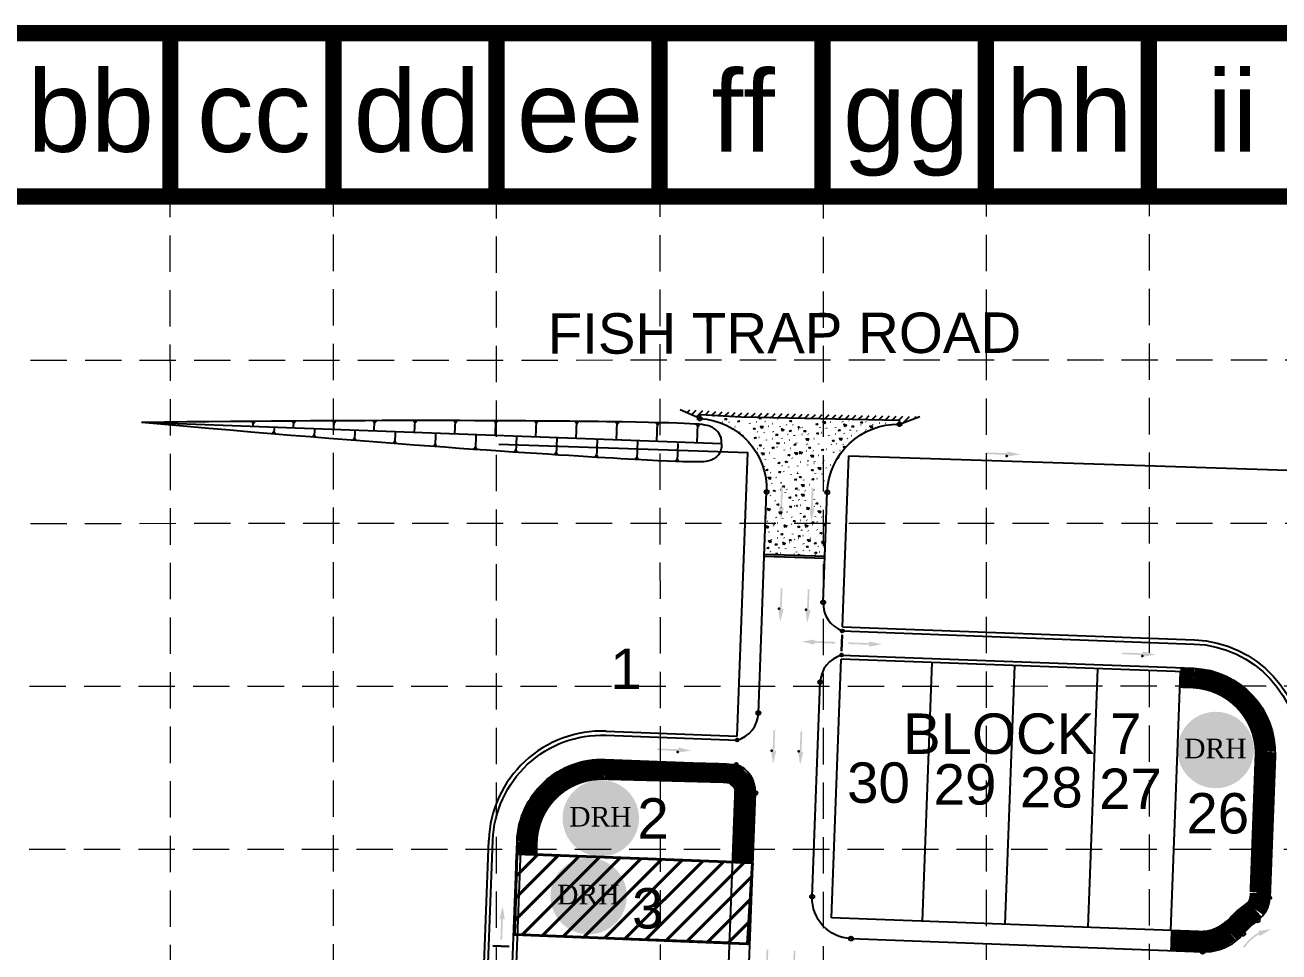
# Model space of a CAD drawing. Header units: feet. Extents: x 10084 to 13321, y 3329 to 8503.
# Drawn here: x 12357 to 12978, y 8044 to 8503 of the extents above; entities that cross this region are included whole.
import ezdxf
from ezdxf.enums import TextEntityAlignment as Align

# ---------------------------------------------------------------- set-up
doc = ezdxf.new("R2010")
doc.units = ezdxf.units.FT
doc.header["$LTSCALE"] = 40
doc.header["$MEASUREMENT"] = 0
for name, pattern in [('( Dashdot )', [1.001, 0.5, -0.25, 0.001, -0.25]), ('DASHED', [0.75, 0.5, -0.25]), ('HIDDEN', [0.375, 0.25, -0.125])]:
    doc.linetypes.add(name, pattern=pattern)
for name, color, linetype in [('BASE', 7, 'Continuous'), ('CURB', 4, 'Continuous'), ('EROSION BLANKETS', 84, 'Continuous'), ('flow arrow', 4, 'Continuous'), ('GRID', 254, 'DASHED'), ('LEGEND', 7, 'Continuous'), ('LOT', 7, 'Continuous'), ('NAME', 6, 'Continuous'), ('ROW', 3, '( Dashdot )'), ('SODDED LOT', 2, 'Continuous'), ('STORM', 2, 'Continuous')]:
    doc.layers.add(name, color=color, linetype=linetype)
doc.styles.add('DRHorton', font='dutcheb.ttf')
doc.styles.get("Standard").update_dxf_attribs({"font": 'ARIAL.TTF'})

# ---------------------------------------------------------------- blocks, each defined once
blk = doc.blocks.new('DRHorton')
h = blk.add_hatch(color=1)
h.paths.add_polyline_path([(78.7, 25.78, 1), (40.43, 25.78, 1)])
h.paths.add_polyline_path([(42.33, 17.91), (76.5, 17.91), (76.5, 34.87), (42.33, 34.87)], flags=24)
at = {"layer": 'BASE', "color": 176, "style": 'DRHorton'}
blk.add_text('DRH', height=9.814, dxfattribs=at).set_placement((59.39, 21.64), align=Align.CENTER)

msp = doc.modelspace()

# ---------------------------------------------------------------- hatches: boundary and pattern name
at = {"layer": 'flow arrow', "linetype": 'Continuous', "lineweight": 30}
h = msp.add_hatch(color=7, dxfattribs=at)
edge = h.paths.add_edge_path()
edge.add_line((12843.14, 8291.76), (12843.66, 8291.13))
edge.add_line((12843.66, 8291.13), (12833.09, 8291.52))
edge.add_line((12833.09, 8291.52), (12833.06, 8290.66))
edge.add_line((12833.06, 8290.66), (12843.63, 8290.27))
edge.add_line((12843.63, 8290.27), (12843.08, 8289.79))
edge.add_line((12843.08, 8289.79), (12843.08, 8289.79))
edge.add_ellipse((12843.61, 8289.72), major_axis=(-0.56, 0.02), ratio=0.285714, start_angle=342.81733, end_angle=484.72693)
edge.add_line((12843.92, 8289.58), (12843.92, 8289.58))
edge.add_line((12843.92, 8289.58), (12849.69, 8290.5))
edge.add_line((12849.69, 8290.5), (12844.01, 8291.89))
edge.add_line((12844.01, 8291.89), (12844.01, 8291.89))
edge.add_ellipse((12843.68, 8291.78), major_axis=(-0.56, 0.02), ratio=0.285714, start_angle=234.16847, end_angle=374.49672)
edge.add_line((12843.14, 8291.76), (12843.14, 8291.76))
edge.add_line((12843.14, 8291.76), (12843.14, 8291.76))
at = {"layer": 'flow arrow'}
h = msp.add_hatch(color=7, dxfattribs=at)
edge = h.paths.add_edge_path()
edge.add_line((12730.57, 8264.65), (12731.05, 8264.09))
edge.add_line((12731.05, 8264.09), (12731.41, 8274.67))
edge.add_line((12731.41, 8274.67), (12732.27, 8274.64))
edge.add_line((12732.27, 8274.64), (12731.91, 8264.06))
edge.add_line((12731.91, 8264.06), (12732.54, 8264.59))
edge.add_line((12732.54, 8264.59), (12732.54, 8264.59))
edge.add_ellipse((12732.56, 8264.05), major_axis=(0.019, 0.56), ratio=0.285714, start_angle=-125.83153, end_angle=14.49672, ccw=False)
edge.add_line((12732.68, 8263.72), (12732.68, 8263.72))
edge.add_line((12732.68, 8263.72), (12731.3, 8258.03))
edge.add_line((12731.3, 8258.03), (12730.36, 8263.8))
edge.add_line((12730.36, 8263.8), (12730.36, 8263.8))
edge.add_ellipse((12730.5, 8264.12), major_axis=(0.019, 0.56), ratio=0.285714, start_angle=-17.18267, end_angle=124.72693, ccw=False)
edge.add_line((12730.57, 8264.65), (12730.57, 8264.65))
edge.add_line((12730.57, 8264.65), (12730.57, 8264.65))
edge.add_line((12730.57, 8264.65), (12730.57, 8264.65))
h = msp.add_hatch(color=7, dxfattribs=at)
edge = h.paths.add_edge_path()
edge.add_line((12745.7, 8264.13), (12746.18, 8263.57))
edge.add_line((12746.18, 8263.57), (12746.54, 8274.15))
edge.add_line((12746.54, 8274.15), (12747.4, 8274.12))
edge.add_line((12747.4, 8274.12), (12747.04, 8263.54))
edge.add_line((12747.04, 8263.54), (12747.67, 8264.07))
edge.add_line((12747.67, 8264.07), (12747.67, 8264.07))
edge.add_ellipse((12747.69, 8263.53), major_axis=(0.019, 0.56), ratio=0.285714, start_angle=-125.83153, end_angle=14.49672, ccw=False)
edge.add_line((12747.81, 8263.2), (12747.81, 8263.2))
edge.add_line((12747.81, 8263.2), (12746.44, 8257.51))
edge.add_line((12746.44, 8257.51), (12745.5, 8263.28))
edge.add_line((12745.5, 8263.28), (12745.5, 8263.28))
edge.add_ellipse((12745.64, 8263.59), major_axis=(0.019, 0.56), ratio=0.285714, start_angle=-17.18267, end_angle=124.72693, ccw=False)
edge.add_line((12745.7, 8264.13), (12745.7, 8264.13))
edge.add_line((12745.7, 8264.13), (12745.7, 8264.13))
edge.add_line((12745.7, 8264.13), (12745.7, 8264.13))
at = {"layer": 'flow arrow', "linetype": 'Continuous', "lineweight": 30}
h = msp.add_hatch(color=7, dxfattribs=at)
edge = h.paths.add_edge_path()
edge.add_line((12732.27, 8214.2), (12731.65, 8213.67))
edge.add_line((12731.65, 8213.67), (12732.06, 8224.25))
edge.add_line((12732.06, 8224.25), (12731.2, 8224.28))
edge.add_line((12731.2, 8224.28), (12730.79, 8213.71))
edge.add_line((12730.79, 8213.71), (12730.31, 8214.26))
edge.add_line((12730.31, 8214.26), (12730.31, 8214.26))
edge.add_ellipse((12730.24, 8213.73), major_axis=(0.022, 0.56), ratio=0.285714, start_angle=342.81733, end_angle=484.72693)
edge.add_line((12730.09, 8213.42), (12730.09, 8213.42))
edge.add_line((12730.09, 8213.42), (12731, 8207.65))
edge.add_line((12731, 8207.65), (12732.41, 8213.32))
edge.add_line((12732.41, 8213.32), (12732.41, 8213.32))
edge.add_ellipse((12732.29, 8213.66), major_axis=(0.022, 0.56), ratio=0.285714, start_angle=234.16847, end_angle=374.49672)
edge.add_line((12732.27, 8214.2), (12732.27, 8214.2))
edge.add_line((12732.27, 8214.2), (12732.27, 8214.2))
h = msp.add_hatch(color=7, dxfattribs=at)
edge = h.paths.add_edge_path()
edge.add_line((12745.68, 8213.72), (12745.06, 8213.19))
edge.add_line((12745.06, 8213.19), (12745.47, 8223.77))
edge.add_line((12745.47, 8223.77), (12744.61, 8223.8))
edge.add_line((12744.61, 8223.8), (12744.2, 8213.23))
edge.add_line((12744.2, 8213.23), (12743.72, 8213.78))
edge.add_line((12743.72, 8213.78), (12743.72, 8213.78))
edge.add_ellipse((12743.65, 8213.25), major_axis=(0.022, 0.56), ratio=0.285714, start_angle=342.81733, end_angle=484.72693)
edge.add_line((12743.5, 8212.94), (12743.5, 8212.94))
edge.add_line((12743.5, 8212.94), (12744.41, 8207.17))
edge.add_line((12744.41, 8207.17), (12745.82, 8212.84))
edge.add_line((12745.82, 8212.84), (12745.82, 8212.84))
edge.add_ellipse((12745.7, 8213.17), major_axis=(0.022, 0.56), ratio=0.285714, start_angle=234.16847, end_angle=374.49672)
edge.add_line((12745.68, 8213.72), (12745.68, 8213.72))
edge.add_line((12745.68, 8213.72), (12745.68, 8213.72))
h = msp.add_hatch(color=7, dxfattribs=at)
edge = h.paths.add_edge_path()
edge.add_line((12748.27, 8198.65), (12747.72, 8198.17))
edge.add_line((12747.72, 8198.17), (12758.29, 8197.78))
edge.add_line((12758.29, 8197.78), (12758.26, 8196.93))
edge.add_line((12758.26, 8196.93), (12747.69, 8197.31))
edge.add_line((12747.69, 8197.31), (12748.21, 8196.68))
edge.add_line((12748.21, 8196.68), (12748.22, 8196.68))
edge.add_ellipse((12747.67, 8196.66), major_axis=(0.56, -0.02), ratio=0.285714, start_angle=-125.83153, end_angle=14.49672, ccw=False)
edge.add_line((12747.34, 8196.54), (12747.34, 8196.55))
edge.add_line((12747.34, 8196.55), (12741.66, 8197.93))
edge.add_line((12741.66, 8197.93), (12747.43, 8198.86))
edge.add_line((12747.43, 8198.86), (12747.43, 8198.86))
edge.add_ellipse((12747.74, 8198.72), major_axis=(0.56, -0.02), ratio=0.285714, start_angle=-17.18267, end_angle=124.72693, ccw=False)
edge.add_line((12748.28, 8198.65), (12748.27, 8198.65))
edge.add_line((12748.27, 8198.65), (12748.27, 8198.65))
edge.add_line((12748.27, 8198.65), (12748.27, 8198.65))
h = msp.add_hatch(color=7, dxfattribs=at)
edge = h.paths.add_edge_path()
edge.add_line((12774.75, 8197.73), (12775.27, 8197.21))
edge.add_line((12775.27, 8197.21), (12764.69, 8197.56))
edge.add_line((12764.69, 8197.56), (12764.66, 8196.7))
edge.add_line((12764.66, 8196.7), (12775.24, 8196.35))
edge.add_line((12775.24, 8196.35), (12774.67, 8195.76))
edge.add_line((12774.67, 8195.76), (12774.67, 8195.76))
edge.add_ellipse((12775.21, 8195.7), major_axis=(-0.56, 0.019), ratio=0.285714, start_angle=345.50328, end_angle=485.83153)
edge.add_line((12775.53, 8195.56), (12775.53, 8195.56))
edge.add_line((12775.53, 8195.56), (12781.3, 8196.55))
edge.add_line((12781.3, 8196.55), (12775.6, 8197.88))
edge.add_line((12775.6, 8197.88), (12775.61, 8197.88))
edge.add_ellipse((12775.28, 8197.76), major_axis=(-0.56, 0.019), ratio=0.285714, start_angle=235.27307, end_angle=377.18267)
edge.add_line((12774.75, 8197.73), (12774.75, 8197.73))
edge.add_line((12774.75, 8197.73), (12774.75, 8197.73))
edge.add_line((12774.75, 8197.73), (12774.75, 8197.73))
h = msp.add_hatch(color=7, dxfattribs=at)
edge = h.paths.add_edge_path()
edge.add_line((12910.27, 8192.74), (12910.79, 8192.1))
edge.add_line((12910.79, 8192.1), (12900.22, 8192.55))
edge.add_line((12900.22, 8192.55), (12900.19, 8191.69))
edge.add_line((12900.19, 8191.69), (12910.76, 8191.25))
edge.add_line((12910.76, 8191.25), (12910.2, 8190.77))
edge.add_line((12910.2, 8190.77), (12910.2, 8190.77))
edge.add_ellipse((12910.73, 8190.7), major_axis=(-0.559, 0.024), ratio=0.285714, start_angle=342.81733, end_angle=484.72693)
edge.add_line((12911.04, 8190.55), (12911.04, 8190.55))
edge.add_line((12911.04, 8190.55), (12916.82, 8191.44))
edge.add_line((12916.82, 8191.44), (12911.15, 8192.87))
edge.add_line((12911.15, 8192.87), (12911.15, 8192.87))
edge.add_ellipse((12910.81, 8192.75), major_axis=(-0.559, 0.024), ratio=0.285714, start_angle=234.16847, end_angle=374.49672)
edge.add_line((12910.27, 8192.73), (12910.27, 8192.74))
edge.add_line((12910.27, 8192.74), (12910.27, 8192.74))
h = msp.add_hatch(color=7, dxfattribs=at)
edge = h.paths.add_edge_path()
edge.add_line((12728.68, 8143.99), (12728.05, 8143.46))
edge.add_line((12728.05, 8143.46), (12728.47, 8154.04))
edge.add_line((12728.47, 8154.04), (12727.61, 8154.07))
edge.add_line((12727.61, 8154.07), (12727.19, 8143.5))
edge.add_line((12727.19, 8143.5), (12726.71, 8144.05))
edge.add_line((12726.71, 8144.05), (12726.71, 8144.05))
edge.add_ellipse((12726.64, 8143.52), major_axis=(0.022, 0.56), ratio=0.285714, start_angle=342.81733, end_angle=484.72693)
edge.add_line((12726.5, 8143.21), (12726.5, 8143.21))
edge.add_line((12726.5, 8143.21), (12727.4, 8137.43))
edge.add_line((12727.4, 8137.43), (12728.81, 8143.11))
edge.add_line((12728.81, 8143.11), (12728.81, 8143.11))
edge.add_ellipse((12728.69, 8143.44), major_axis=(0.022, 0.56), ratio=0.285714, start_angle=234.16847, end_angle=374.49672)
edge.add_line((12728.68, 8143.99), (12728.68, 8143.99))
edge.add_line((12728.68, 8143.99), (12728.68, 8143.99))
h = msp.add_hatch(color=7, dxfattribs=at)
edge = h.paths.add_edge_path()
edge.add_line((12742.09, 8143.5), (12741.46, 8142.98))
edge.add_line((12741.46, 8142.98), (12741.88, 8153.56))
edge.add_line((12741.88, 8153.56), (12741.02, 8153.59))
edge.add_line((12741.02, 8153.59), (12740.6, 8143.01))
edge.add_line((12740.6, 8143.01), (12740.12, 8143.57))
edge.add_line((12740.12, 8143.57), (12740.12, 8143.57))
edge.add_ellipse((12740.05, 8143.04), major_axis=(0.022, 0.56), ratio=0.285714, start_angle=342.81733, end_angle=484.72693)
edge.add_line((12739.91, 8142.72), (12739.91, 8142.73))
edge.add_line((12739.91, 8142.73), (12740.81, 8136.95))
edge.add_line((12740.81, 8136.95), (12742.22, 8142.63))
edge.add_line((12742.22, 8142.63), (12742.22, 8142.63))
edge.add_ellipse((12742.1, 8142.96), major_axis=(0.022, 0.56), ratio=0.285714, start_angle=234.16847, end_angle=374.49672)
edge.add_line((12742.09, 8143.51), (12742.09, 8143.5))
edge.add_line((12742.09, 8143.5), (12742.09, 8143.5))
h = msp.add_hatch(color=7, dxfattribs=at)
edge = h.paths.add_edge_path()
edge.add_line((12680.27, 8145.3), (12680.8, 8144.67))
edge.add_line((12680.8, 8144.67), (12670.22, 8145.08))
edge.add_line((12670.22, 8145.08), (12670.19, 8144.22))
edge.add_line((12670.19, 8144.22), (12680.76, 8143.81))
edge.add_line((12680.76, 8143.81), (12680.21, 8143.33))
edge.add_line((12680.21, 8143.33), (12680.21, 8143.33))
edge.add_ellipse((12680.74, 8143.26), major_axis=(-0.56, 0.022), ratio=0.285714, start_angle=342.81733, end_angle=484.72693)
edge.add_line((12681.05, 8143.12), (12681.05, 8143.12))
edge.add_line((12681.05, 8143.12), (12686.82, 8144.03))
edge.add_line((12686.82, 8144.03), (12681.15, 8145.43))
edge.add_line((12681.15, 8145.43), (12681.15, 8145.43))
edge.add_ellipse((12680.82, 8145.32), major_axis=(-0.56, 0.022), ratio=0.285714, start_angle=234.16847, end_angle=374.49672)
edge.add_line((12680.27, 8145.3), (12680.27, 8145.3))
edge.add_line((12680.27, 8145.3), (12680.27, 8145.3))
h = msp.add_hatch(color=7, dxfattribs=at)
edge = h.paths.add_edge_path()
edge.add_line((12592.34, 8060.48), (12592.86, 8061))
edge.add_line((12592.86, 8061), (12592.46, 8050.42))
edge.add_line((12592.46, 8050.42), (12593.32, 8050.39))
edge.add_line((12593.32, 8050.39), (12593.72, 8060.96))
edge.add_line((12593.72, 8060.96), (12594.31, 8060.39))
edge.add_line((12594.31, 8060.39), (12594.31, 8060.39))
edge.add_ellipse((12594.37, 8060.93), major_axis=(-0.021, -0.56), ratio=0.285714, start_angle=345.50328, end_angle=485.83153)
edge.add_line((12594.51, 8061.25), (12594.51, 8061.25))
edge.add_line((12594.51, 8061.25), (12593.55, 8067.02))
edge.add_line((12593.55, 8067.02), (12592.19, 8061.34))
edge.add_line((12592.19, 8061.34), (12592.2, 8061.34))
edge.add_ellipse((12592.31, 8061.01), major_axis=(-0.021, -0.56), ratio=0.285714, start_angle=235.27307, end_angle=377.18267)
edge.add_line((12592.34, 8060.48), (12592.34, 8060.48))
edge.add_line((12592.34, 8060.48), (12592.34, 8060.48))
edge.add_line((12592.34, 8060.48), (12592.34, 8060.48))
at = {"layer": 'flow arrow', "linetype": 'Continuous', "lineweight": 30, "extrusion": (0, 0, -1)}
h = msp.add_hatch(color=7, dxfattribs=at)
edge = h.paths.add_edge_path()
edge.add_line((-12968.86, 8052.66), (-12973.91, 8055.62))
edge.add_line((-12973.91, 8055.62), (-12968.12, 8054.85))
edge.add_line((-12968.12, 8054.85), (-12968.12, 8054.86))
edge.add_ellipse((-12967.86, 8054.63), major_axis=(0.53, -0.18), ratio=0.285714, start_angle=-17.18267, end_angle=124.72693, ccw=False)
edge.add_line((-12967.37, 8054.41), (-12967.37, 8054.41))
edge.add_line((-12967.37, 8054.41), (-12968.04, 8054.11))
edge.add_line((-12968.04, 8054.11), (-12968.03, 8054.11))
edge.add_arc((-12977.29, 8035.91), 20.43, 392.61532, 423.02359, ccw=False)
edge.add_line((-12960.09, 8046.92), (-12960.81, 8046.45))
edge.add_arc((-12977.29, 8035.91), 19.57, 392.61532, 422.69112)
edge.add_line((-12968.32, 8053.3), (-12968.32, 8053.29))
edge.add_line((-12968.32, 8053.29), (-12967.99, 8052.55))
edge.add_line((-12967.99, 8052.55), (-12967.99, 8052.54))
edge.add_ellipse((-12968.52, 8052.68), major_axis=(0.53, -0.18), ratio=0.285714, start_angle=-125.83153, end_angle=14.49672, ccw=False)
edge.add_line((-12968.87, 8052.66), (-12968.86, 8052.66))
at = {"layer": 'flow arrow', "linetype": 'Continuous', "lineweight": 30}
h = msp.add_hatch(color=7, dxfattribs=at)
edge = h.paths.add_edge_path()
edge.add_line((12725.28, 8035.49), (12724.65, 8034.96))
edge.add_line((12724.65, 8034.96), (12725.07, 8045.54))
edge.add_line((12725.07, 8045.54), (12724.21, 8045.57))
edge.add_line((12724.21, 8045.57), (12723.8, 8035))
edge.add_line((12723.8, 8035), (12723.32, 8035.55))
edge.add_line((12723.32, 8035.55), (12723.32, 8035.55))
edge.add_ellipse((12723.25, 8035.02), major_axis=(0.022, 0.56), ratio=0.285714, start_angle=342.81733, end_angle=484.72693)
edge.add_line((12723.1, 8034.71), (12723.1, 8034.71))
edge.add_line((12723.1, 8034.71), (12724.01, 8028.94))
edge.add_line((12724.01, 8028.94), (12725.42, 8034.61))
edge.add_line((12725.42, 8034.61), (12725.42, 8034.61))
edge.add_ellipse((12725.3, 8034.94), major_axis=(0.022, 0.56), ratio=0.285714, start_angle=234.16847, end_angle=374.49672)
edge.add_line((12725.28, 8035.49), (12725.28, 8035.49))
edge.add_line((12725.28, 8035.49), (12725.28, 8035.49))
h = msp.add_hatch(color=7, dxfattribs=at)
edge = h.paths.add_edge_path()
edge.add_line((12738.69, 8035.01), (12738.06, 8034.48))
edge.add_line((12738.06, 8034.48), (12738.48, 8045.06))
edge.add_line((12738.48, 8045.06), (12737.62, 8045.09))
edge.add_line((12737.62, 8045.09), (12737.21, 8034.52))
edge.add_line((12737.21, 8034.52), (12736.73, 8035.07))
edge.add_line((12736.73, 8035.07), (12736.73, 8035.07))
edge.add_ellipse((12736.66, 8034.54), major_axis=(0.022, 0.56), ratio=0.285714, start_angle=342.81733, end_angle=484.72693)
edge.add_line((12736.51, 8034.23), (12736.51, 8034.23))
edge.add_line((12736.51, 8034.23), (12737.42, 8028.45))
edge.add_line((12737.42, 8028.45), (12738.83, 8034.13))
edge.add_line((12738.83, 8034.13), (12738.83, 8034.13))
edge.add_ellipse((12738.71, 8034.46), major_axis=(0.022, 0.56), ratio=0.285714, start_angle=234.16847, end_angle=374.49672)
edge.add_line((12738.69, 8035.01), (12738.69, 8035.01))
edge.add_line((12738.69, 8035.01), (12738.69, 8035.01))
at = {"layer": 'SODDED LOT', "linetype": 'Continuous', "lineweight": 40}
h = msp.add_hatch(dxfattribs=at)
h.set_pattern_fill('ANSI31', color=256, scale=60, style=0)
h.paths.add_polyline_path([(12717.3, 8088.43), (12600.64, 8092.87), (12599.41, 8053.1), (12714.83, 8048.4)])

# ---------------------------------------------------------------- linework, layer by layer
at = {"layer": 'BASE', "color": 9}
msp.add_line((10169.24, 8418.16), (13236.21, 8418.16), dxfattribs=at)
at = {"layer": 'BASE', "const_width": 8.07}
for points in [[(13316.92, 3333.45), (13316.92, 8498.87), (10088.53, 8498.87), (10088.53, 3333.45)], [(13236.21, 3414.16), (13236.21, 8418.16), (10169.24, 8418.16), (10169.24, 3414.16)]]:
    msp.add_lwpolyline(points, close=True, dxfattribs=at)
for points in [[(12429.11, 8498.87), (12429.11, 8418.16)], [(12509.82, 8498.87), (12509.82, 8418.16)], [(12590.53, 8498.87), (12590.53, 8418.16)], [(12671.24, 8498.87), (12671.24, 8418.16)], [(12751.95, 8498.87), (12751.95, 8418.16)], [(12832.66, 8498.87), (12832.66, 8418.16)], [(12913.37, 8498.87), (12913.37, 8418.16)]]:
    msp.add_lwpolyline(points, dxfattribs=at)
at = {"layer": 'CURB', "color": 7}
for p, q in [((12691.18, 8308.26), (12681.43, 8312.52)), ((12682.35, 8312.12), (12682.84, 8312.62)), ((12684.71, 8311.09), (12686.16, 8312.54)), ((12687.07, 8310.05), (12689.38, 8312.36)), ((12689.43, 8309.02), (12692.59, 8312.19)), ((12691.18, 8308.26), (12691.28, 8310.25)), ((12691.28, 8310.25), (12711.6, 8309.15)), ((12693.91, 8310.11), (12695.81, 8312.01)), ((12695.14, 8309.63), (12695.06, 8309.84)), ((12697.13, 8309.94), (12699.03, 8311.83)), ((12698.39, 8309.24), (12698.31, 8309.44)), ((12700.35, 8309.76), (12702.25, 8311.66)), ((12703.57, 8309.58), (12705.47, 8311.48)), ((12706.79, 8309.41), (12708.69, 8311.31)), ((12710.01, 8309.23), (12711.91, 8311.14)), ((12713.28, 8309.11), (12715.23, 8311.07)), ((12716.6, 8309.04), (12718.56, 8311)), ((12719.92, 8308.97), (12721.88, 8310.92)), ((12723.24, 8308.89), (12725.2, 8310.85)), ((12726.57, 8308.82), (12728.52, 8310.78)), ((12729.89, 8308.75), (12731.85, 8310.71)), ((12733.21, 8308.68), (12735.17, 8310.64)), ((12736.53, 8308.61), (12738.49, 8310.57)), ((12739.86, 8308.54), (12741.82, 8310.5)), ((12743.18, 8308.47), (12745.14, 8310.42)), ((12746.5, 8308.39), (12748.46, 8310.35)), ((12749.83, 8308.32), (12751.78, 8310.28)), ((12753.15, 8308.25), (12755.11, 8310.21)), ((12756.47, 8308.18), (12758.43, 8310.14)), ((12759.79, 8308.11), (12761.75, 8310.07)), ((12763.12, 8308.04), (12765.08, 8310)), ((12766.44, 8307.97), (12768.4, 8309.93)), ((12769.76, 8307.9), (12771.72, 8309.85)), ((12773.09, 8307.82), (12775.04, 8309.78)), ((12776.41, 8307.75), (12778.37, 8309.71)), ((12779.73, 8307.68), (12781.69, 8309.64)), ((12783.05, 8307.61), (12785.01, 8309.57)), ((12786.38, 8307.54), (12788.33, 8309.5)), ((12789.7, 8307.47), (12791.66, 8309.43)), ((12789.98, 8305.46), (12800.06, 8309.25)), ((12791.75, 8306.13), (12794.98, 8309.35)), ((12797.18, 8308.16), (12798.3, 8309.28)), ((12702.47, 8306.54), (12702.62, 8306.51)), ((12705.56, 8306.62), (12705.72, 8306.5)), ((12708.44, 8304.32), (12708.6, 8304.29)), ((12711.67, 8309.14), (12790.02, 8307.46)), ((12712.21, 8307.29), (12712.37, 8307.26)), ((12716.02, 8305.71), (12715.94, 8305.92)), ((12718.99, 8306.67), (12719.14, 8306.64)), ((12723.61, 8306.61), (12723.53, 8306.82)), ((12724.96, 8304.45), (12725.12, 8304.42)), ((12726.64, 8308.36), (12726.56, 8308.56)), ((12727.19, 8305.88), (12727.35, 8305.85)), ((12729.89, 8307.96), (12729.81, 8308.17)), ((12731, 8304.31), (12730.92, 8304.51)), ((12733.97, 8305.26), (12734.12, 8305.23)), ((12734.36, 8308.39), (12734.28, 8308.59)), ((12737.06, 8305.35), (12737.22, 8305.22)), ((12739.94, 8303.04), (12740.1, 8303.01)), ((12741.97, 8303.72), (12741.89, 8303.92)), ((12746.93, 8307.96), (12746.86, 8308.17)), ((12750.77, 8303.82), (12750.69, 8304.02)), ((12754.01, 8303.42), (12753.94, 8303.63)), ((12755.88, 8306.7), (12756.03, 8306.67)), ((12758.11, 8308.13), (12758.26, 8308.1)), ((12758.49, 8303.85), (12758.41, 8304.05)), ((12761.92, 8306.56), (12761.84, 8306.76)), ((12764.88, 8307.51), (12765.04, 8307.48)), ((12767.98, 8307.59), (12768.13, 8307.47)), ((12770.86, 8305.29), (12771.01, 8305.26)), ((12773.09, 8306.73), (12773.25, 8306.69)), ((12776.9, 8305.15), (12776.82, 8305.35)), ((12779.87, 8306.11), (12780.02, 8306.08)), ((12782.96, 8306.19), (12783.12, 8306.06)), ((12789.98, 8305.46), (12790.02, 8307.46)), ((12711.05, 8301.47), (12710.98, 8301.67)), ((12713.75, 8298.43), (12713.91, 8298.3)), ((12719.85, 8301.57), (12719.77, 8301.77)), ((12720.4, 8299.09), (12720.56, 8299.06)), ((12723.1, 8301.18), (12723.02, 8301.38)), ((12724.21, 8297.52), (12724.13, 8297.72)), ((12727.18, 8298.48), (12727.34, 8298.44)), ((12727.57, 8301.6), (12727.49, 8301.8)), ((12731.8, 8298.42), (12731.72, 8298.62)), ((12734.83, 8300.16), (12734.75, 8300.37)), ((12735.38, 8297.69), (12735.54, 8297.66)), ((12738.08, 8299.77), (12738, 8299.97)), ((12741.58, 8300.6), (12741.74, 8300.56)), ((12744.67, 8300.68), (12744.83, 8300.55)), ((12747.55, 8298.38), (12747.71, 8298.34)), ((12751.32, 8301.34), (12751.48, 8301.31)), ((12755.13, 8299.77), (12755.05, 8299.97)), ((12758.1, 8300.73), (12758.25, 8300.69)), ((12762.72, 8300.67), (12762.64, 8300.87)), ((12764.07, 8298.51), (12764.23, 8298.47)), ((12765.75, 8302.41), (12765.67, 8302.62)), ((12766.3, 8299.94), (12766.46, 8299.91)), ((12769, 8302.02), (12768.92, 8302.22)), ((12773.47, 8302.44), (12773.39, 8302.65)), ((12719.58, 8293.5), (12719.74, 8293.47)), ((12722.68, 8293.58), (12722.83, 8293.45)), ((12725.56, 8291.28), (12725.71, 8291.25)), ((12729.32, 8294.24), (12729.48, 8294.21)), ((12733.13, 8292.67), (12733.06, 8292.87)), ((12733.15, 8296.26), (12733.31, 8296.23)), ((12736.1, 8293.63), (12736.26, 8293.6)), ((12739.19, 8296.11), (12739.12, 8296.32)), ((12743.99, 8292.36), (12744.15, 8292.33)), ((12744.38, 8295.48), (12744.3, 8295.69)), ((12747.08, 8292.44), (12747.24, 8292.32)), ((12750.15, 8295.57), (12750.09, 8295.73)), ((12753.73, 8293.11), (12753.89, 8293.08)), ((12756.43, 8295.19), (12756.35, 8295.39)), ((12757.54, 8291.53), (12757.46, 8291.74)), ((12758.96, 8295.62), (12758.88, 8295.83)), ((12760.51, 8292.49), (12760.67, 8292.46)), ((12762.2, 8295.26), (12762.13, 8295.43)), ((12723.24, 8284.55), (12723.16, 8284.76)), ((12723.7, 8288), (12723.62, 8288.21)), ((12728.17, 8288.43), (12728.09, 8288.63)), ((12732.03, 8284.65), (12731.96, 8284.86)), ((12735.28, 8284.26), (12735.21, 8284.46)), ((12736.97, 8288.52), (12736.89, 8288.73)), ((12739.73, 8284.76), (12739.68, 8284.89)), ((12740.85, 8286.82), (12741.01, 8286.79)), ((12744.66, 8285.25), (12744.59, 8285.45)), ((12744.85, 8287.26), (12744.78, 8287.46)), ((12747.63, 8286.2), (12747.79, 8286.17)), ((12748.1, 8286.87), (12748.02, 8287.07)), ((12749.96, 8290.14), (12750.12, 8290.11)), ((12752.25, 8286.15), (12752.17, 8286.35)), ((12752.58, 8287.29), (12752.5, 8287.49)), ((12755.84, 8285.42), (12755.99, 8285.38)), ((12722.95, 8281.41), (12723, 8281.4)), ((12725.94, 8281.51), (12726.1, 8281.38)), ((12728.82, 8279.21), (12728.98, 8279.18)), ((12732.59, 8282.18), (12732.75, 8282.15)), ((12736.4, 8280.6), (12736.32, 8280.8)), ((12739.37, 8281.56), (12739.52, 8281.53)), ((12739.7, 8281), (12739.62, 8281.21)), ((12748.49, 8281.1), (12748.42, 8281.31)), ((12749.05, 8278.63), (12749.21, 8278.6)), ((12751.74, 8280.71), (12751.67, 8280.91)), ((12753.61, 8283.98), (12753.76, 8283.95)), ((12756.16, 8281.3), (12756.14, 8281.34)), ((12720.16, 8162.59), (12724.24, 8272)), ((12724.26, 8273.85), (12724.42, 8273.82)), ((12726.96, 8275.93), (12726.88, 8276.14)), ((12731.04, 8273.23), (12731.2, 8273.2)), ((12731.43, 8276.36), (12731.36, 8276.56)), ((12734.13, 8273.32), (12734.29, 8273.19)), ((12740.17, 8272.78), (12740.09, 8272.98)), ((12742.4, 8277.96), (12742.56, 8277.84)), ((12743.42, 8272.39), (12743.34, 8272.59)), ((12745.28, 8275.66), (12745.44, 8275.63)), ((12747.89, 8272.81), (12747.82, 8273.01)), ((12752.86, 8277.05), (12752.78, 8277.26)), ((12724.14, 8267.01), (12724.06, 8267.2)), ((12726, 8270.29), (12726.15, 8270.25)), ((12728.61, 8267.43), (12728.53, 8267.64)), ((12733.57, 8271.68), (12733.5, 8271.88)), ((12737.4, 8267.53), (12737.33, 8267.74)), ((12740.27, 8267.95), (12740.19, 8268.15)), ((12743.52, 8267.55), (12743.44, 8267.76)), ((12745.38, 8270.83), (12745.53, 8270.8)), ((12747.99, 8267.98), (12747.91, 8268.18)), ((12752.22, 8217.39), (12754.25, 8271.78)), ((12728.22, 8264.31), (12728.37, 8264.28)), ((12731.31, 8264.39), (12731.47, 8264.27)), ((12734.19, 8262.09), (12734.35, 8262.06)), ((12737.96, 8265.06), (12738.11, 8265.03)), ((12740.82, 8265.47), (12740.98, 8265.44)), ((12741.2, 8261.19), (12741.12, 8261.39)), ((12747.6, 8264.85), (12747.75, 8264.82)), ((12748.46, 8259.75), (12748.38, 8259.96)), ((12750.69, 8264.94), (12750.85, 8264.81)), ((12751.71, 8259.36), (12751.63, 8259.56)), ((12753.57, 8262.64), (12753.73, 8262.6)), ((12724.52, 8257.6), (12724.68, 8257.48)), ((12727.4, 8255.3), (12727.56, 8255.27)), ((12729.08, 8259.21), (12729, 8259.41)), ((12729.63, 8256.74), (12729.79, 8256.7)), ((12732.33, 8258.82), (12732.25, 8259.02)), ((12736.41, 8256.12), (12736.57, 8256.09)), ((12736.8, 8259.24), (12736.73, 8259.45)), ((12740.81, 8258.07), (12740.97, 8258.04)), ((12743.9, 8258.15), (12744.06, 8258.02)), ((12746.78, 8255.85), (12746.94, 8255.82)), ((12749.01, 8257.28), (12749.17, 8257.25)), ((12725.54, 8252.03), (12725.46, 8252.23)), ((12726.66, 8248.37), (12726.58, 8248.58)), ((12729.62, 8249.33), (12729.78, 8249.3)), ((12730.02, 8252.45), (12729.94, 8252.66)), ((12732.72, 8249.41), (12732.87, 8249.28)), ((12735.6, 8247.11), (12735.75, 8247.08)), ((12737.27, 8251.02), (12737.2, 8251.22)), ((12737.83, 8248.54), (12737.99, 8248.51)), ((12740, 8249.06), (12740.15, 8249.03)), ((12741.67, 8252.96), (12741.59, 8253.17)), ((12742.23, 8250.49), (12742.38, 8250.46)), ((12744.92, 8252.57), (12744.84, 8252.78)), ((12746.04, 8248.91), (12745.96, 8249.12)), ((12749, 8249.87), (12749.16, 8249.84)), ((12749.4, 8253), (12749.32, 8253.2)), ((12752.1, 8249.95), (12752.25, 8249.83)), ((12723.09, 8241.24), (12753.08, 8240.25)), ((12725.93, 8242.62), (12726.08, 8242.5)), ((12730.49, 8244.23), (12730.41, 8244.43)), ((12731.04, 8241.75), (12731.2, 8241.72)), ((12733.74, 8243.83), (12733.66, 8244.04)), ((12737.82, 8241.13), (12737.97, 8241.1)), ((12738.21, 8244.26), (12738.13, 8244.46)), ((12739.25, 8242.13), (12739.17, 8242.33)), ((12742.22, 8243.08), (12742.37, 8243.05)), ((12742.61, 8246.21), (12742.53, 8246.41)), ((12745.31, 8243.17), (12745.47, 8243.04)), ((12749.87, 8244.77), (12749.79, 8244.97)), ((12750.42, 8242.3), (12750.58, 8242.27)), ((12753.12, 8244.38), (12753.04, 8244.58)), ((12723.06, 8240.24), (12753.04, 8239.25)), ((12748.19, 8240.86), (12748.35, 8240.83)), ((12761.7, 8203.24), (12935.91, 8196.74)), ((12761.25, 8191.25), (12935.46, 8184.74)), ((12746.78, 8071.73), (12750.75, 8177.85)), ((12644.69, 8151.61), (12709.65, 8149.18)), ((12644.25, 8139.62), (12709.2, 8137.19)), ((12975.86, 8141.21), (12973.25, 8071.24)), ((12693.73, 7455.11), (12718.68, 8123.02)), ((12549.52, 7050.17), (12588.72, 8099.66)), ((12577.87, 7487.64), (12600.71, 8099.22)), ((12766.02, 8051), (12940.03, 8044.5))]:
    msp.add_line(p, q, dxfattribs=at)
at = {"layer": 'CURB', "color": 7, "flags": 128}
for points in [[(12703.99, 8307.48), (12703.78, 8308.06), (12704.33, 8308.14), (12703.99, 8307.48)], [(12705.64, 8304.19), (12705.77, 8304.19), (12705.75, 8304.13)], [(12710.3, 8306.4), (12710.1, 8306.98), (12710.65, 8307.06), (12710.3, 8306.4)], [(12718.09, 8302.71), (12717.88, 8303.29), (12718.43, 8303.37), (12718.09, 8302.71)], [(12721.04, 8307.91), (12720.84, 8308.49), (12721.39, 8308.57), (12721.04, 8307.91)], [(12721.92, 8303.32), (12721.15, 8304.34), (12722.29, 8304.32), (12721.93, 8303.34)], [(12732.12, 8301.94), (12731.74, 8303.17), (12732.81, 8302.76), (12732.13, 8301.96)], [(12736.02, 8306.5), (12735.82, 8307.09), (12736.37, 8307.16), (12736.02, 8306.5)], [(12740.04, 8308.27), (12739.94, 8308.54)], [(12740.17, 8308.53), (12740.04, 8308.27)], [(12740.27, 8303.59), (12740.07, 8304.17), (12740.46, 8304.23)], [(12740.44, 8303.93), (12740.27, 8303.59)], [(12749, 8304.96), (12748.8, 8305.54), (12749.35, 8305.62), (12749, 8304.96)], [(12752.84, 8305.56), (12752.06, 8306.59), (12753.21, 8306.57), (12752.85, 8305.58)], [(12763.03, 8304.19), (12762.66, 8305.42), (12763.72, 8305.01), (12763.05, 8304.21)], [(12766.85, 8303.9), (12766.64, 8304.48), (12767.19, 8304.56), (12766.85, 8303.9)], [(12771.19, 8305.84), (12770.98, 8306.42), (12771.53, 8306.5), (12771.19, 8305.84)], [(12776.16, 8303.53), (12775.39, 8304.56), (12776.53, 8304.54), (12776.17, 8303.55)], [(12781.92, 8307.35), (12781.82, 8307.64)], [(12782.07, 8307.63), (12781.92, 8307.35)], [(12712.02, 8299.88), (12712.52, 8299.95), (12712.34, 8299.59)], [(12718.5, 8298.21), (12718.29, 8298.79), (12718.84, 8298.87), (12718.5, 8298.21)], [(12729.24, 8299.72), (12729.03, 8300.3), (12729.58, 8300.38), (12729.24, 8299.72)], [(12735.93, 8301.65), (12735.73, 8302.23), (12736.28, 8302.31), (12735.93, 8301.65)], [(12743.1, 8301.54), (12742.89, 8302.12), (12743.44, 8302.2), (12743.1, 8301.54)], [(12744.51, 8297.24), (12743.74, 8298.26), (12744.88, 8298.24), (12744.52, 8297.26)], [(12749.42, 8300.46), (12749.21, 8301.04), (12749.76, 8301.12), (12749.42, 8300.46)], [(12757.2, 8296.76), (12756.99, 8297.35), (12757.54, 8297.42), (12757.2, 8296.76)], [(12760.15, 8301.97), (12759.95, 8302.55), (12760.5, 8302.62), (12760.15, 8301.97)], [(12761.03, 8297.37), (12760.26, 8298.39), (12761.4, 8298.37), (12761.04, 8297.39)], [(12721.1, 8294.44), (12720.9, 8295.02), (12721.45, 8295.1), (12721.1, 8294.44)], [(12722.52, 8290.14), (12721.75, 8291.16), (12722.89, 8291.15), (12722.53, 8290.16)], [(12727.42, 8293.36), (12727.22, 8293.94), (12727.77, 8294.02), (12727.42, 8293.36)], [(12729.38, 8296.1), (12729.34, 8296.14), (12730.49, 8296.12), (12730.46, 8296.07)], [(12738.16, 8294.87), (12737.95, 8295.45), (12738.5, 8295.53), (12738.16, 8294.87)], [(12739.04, 8290.27), (12738.26, 8291.29), (12739.41, 8291.28), (12739.05, 8290.29)], [(12741.06, 8290.59), (12740.69, 8291.82), (12741.75, 8291.41), (12741.08, 8290.61)], [(12745.51, 8293.3), (12745.3, 8293.88), (12745.85, 8293.96), (12745.51, 8293.3)], [(12751.83, 8292.22), (12751.62, 8292.8), (12752.17, 8292.88), (12751.83, 8292.22)], [(12762.56, 8293.73), (12762.36, 8294.31), (12762.91, 8294.39), (12762.56, 8293.73)], [(12730.27, 8285.79), (12730.07, 8286.37), (12730.62, 8286.45), (12730.27, 8285.79)], [(12734.11, 8286.4), (12733.53, 8287.16)], [(12734.38, 8287.13), (12734.12, 8286.42)], [(12735.2, 8289.67), (12735, 8290.25), (12735.55, 8290.33), (12735.2, 8289.67)], [(12746.93, 8289.01), (12746.15, 8290.03), (12747.3, 8290.01), (12746.94, 8289.03)], [(12759.6, 8288.54), (12759.4, 8289.11), (12759.95, 8289.19), (12759.64, 8288.59)], [(12724.37, 8282.37), (12724.16, 8282.95), (12724.71, 8283.03), (12724.37, 8282.37)], [(12725.78, 8278.07), (12725.01, 8279.1), (12726.15, 8279.08), (12725.79, 8278.09)], [(12730.68, 8281.29), (12730.48, 8281.87), (12731.03, 8281.95), (12730.68, 8281.29)], [(12738.47, 8277.6), (12738.26, 8278.18), (12738.81, 8278.26), (12738.47, 8277.6)], [(12740.83, 8278.82), (12740.62, 8279.4), (12741.17, 8279.48), (12740.83, 8278.82)], [(12746.73, 8282.24), (12746.53, 8282.82), (12747.08, 8282.9), (12746.73, 8282.24)], [(12747.14, 8277.74), (12746.94, 8278.32), (12747.49, 8278.4), (12747.14, 8277.74)], [(12750.57, 8282.85), (12749.79, 8283.87), (12750.94, 8283.85), (12750.58, 8282.87)], [(12727.84, 8272.36), (12727.74, 8272.69), (12728.7, 8272.33)], [(12732.56, 8274.18), (12732.36, 8274.76), (12732.9, 8274.84), (12732.56, 8274.18)], [(12738.88, 8273.1), (12738.67, 8273.68), (12739.22, 8273.76), (12738.88, 8273.1)], [(12742.24, 8274.53), (12741.47, 8275.55), (12742.61, 8275.53), (12742.25, 8274.55)], [(12729.74, 8265.25), (12729.53, 8265.83), (12730.08, 8265.91), (12729.74, 8265.25)], [(12735.64, 8268.67), (12735.44, 8269.26), (12735.99, 8269.33), (12735.64, 8268.67)], [(12739.17, 8269.69), (12738.7, 8270.3), (12739.19, 8270.29)], [(12742.34, 8269.69), (12741.57, 8270.72), (12742.71, 8270.7), (12742.35, 8269.71)], [(12749.12, 8265.8), (12748.91, 8266.38), (12749.46, 8266.46), (12749.12, 8265.8)], [(12725.29, 8262.54), (12724.91, 8263.77), (12725.98, 8263.36), (12725.3, 8262.56)], [(12731.15, 8260.96), (12730.38, 8261.98), (12731.52, 8261.96), (12731.16, 8260.98)], [(12736.05, 8264.17), (12735.85, 8264.75), (12736.4, 8264.83), (12736.05, 8264.17)], [(12739, 8265.21), (12739.26, 8265.25), (12738.98, 8264.71)], [(12742.87, 8259.31), (12742.66, 8259.89), (12743.21, 8259.97), (12742.87, 8259.31)], [(12744.67, 8263.09), (12744.29, 8264.31), (12745.36, 8263.9), (12744.69, 8263.1)], [(12750.53, 8261.5), (12749.76, 8262.52), (12750.9, 8262.5), (12750.54, 8261.52)], [(12723.77, 8259.41), (12723.83, 8259.42), (12723.77, 8259.3)], [(12724.54, 8253.9), (12724.17, 8255.12), (12725.24, 8254.72), (12724.56, 8253.92)], [(12727.73, 8255.85), (12727.53, 8256.43), (12728.08, 8256.51), (12727.73, 8255.85)], [(12733.48, 8254.35), (12733.11, 8255.58), (12734.17, 8255.17), (12733.5, 8254.37)], [(12737.93, 8257.06), (12737.73, 8257.64), (12738.27, 8257.72), (12737.93, 8257.06)], [(12740.09, 8254.29), (12739.88, 8254.87), (12740.43, 8254.94), (12740.09, 8254.29)], [(12743.93, 8254.44), (12743.55, 8255.67), (12744.62, 8255.26), (12743.94, 8254.46)], [(12747.11, 8256.39), (12746.91, 8256.97), (12747.46, 8257.05), (12747.11, 8256.39)], [(12752.86, 8254.89), (12752.49, 8256.12), (12753.55, 8255.71), (12752.88, 8254.91)], [(12725.92, 8246.76), (12725.14, 8247.78), (12726.29, 8247.76), (12725.93, 8246.78)], [(12731.68, 8250.57), (12731.48, 8251.15), (12732.02, 8251.23), (12731.68, 8250.57)], [(12735.92, 8247.66), (12735.72, 8248.24), (12736.27, 8248.32), (12735.92, 8247.66)], [(12740.32, 8249.61), (12740.12, 8250.19), (12740.67, 8250.26), (12740.32, 8249.61)], [(12745.3, 8247.3), (12744.53, 8248.32), (12745.67, 8248.3), (12745.31, 8247.32)], [(12751.06, 8251.11), (12750.86, 8251.69), (12751.41, 8251.77), (12751.06, 8251.11)], [(12752.12, 8246.25), (12751.74, 8247.47), (12752.81, 8247.07), (12752.13, 8246.26)], [(12724.89, 8243.78), (12724.69, 8244.36), (12725.24, 8244.44), (12724.89, 8243.78)], [(12728.9, 8245.55), (12728.7, 8246.13), (12729.25, 8246.21), (12728.9, 8245.55)], [(12729.07, 8241.05), (12728.93, 8241.45), (12729.48, 8241.53), (12729.23, 8241.04)], [(12732.74, 8245.71), (12732.36, 8246.93), (12733.43, 8246.52), (12732.75, 8245.72)], [(12740.08, 8240.68), (12739.99, 8240.99), (12740.85, 8240.66)], [(12744.27, 8244.32), (12744.07, 8244.91), (12744.62, 8244.98), (12744.27, 8244.32)], [(12748.28, 8246.09), (12748.08, 8246.67), (12748.63, 8246.75), (12748.28, 8246.09)], [(12748.52, 8241.41), (12748.31, 8241.99), (12748.86, 8242.07), (12748.52, 8241.41)]]:
    msp.add_lwpolyline(points, dxfattribs=at)
at = {"layer": 'CURB', "color": 7}
for centre, radius in [((12691.18, 8308.26), 1), ((12789.98, 8305.46), 1), ((12724.24, 8272), 1), ((12754.25, 8271.78), 1), ((12752.22, 8217.39), 1), ((12761.7, 8203.24), 0.75), ((12761.25, 8191.25), 0.75), ((12750.75, 8177.85), 1), ((12720.16, 8162.59), 1), ((12709.65, 8149.18), 0.75), ((12709.2, 8137.19), 0.75), ((12718.68, 8123.02), 1), ((12746.78, 8071.73), 1), ((12973.25, 8071.24), 0.75), ((12967.25, 8060.03), 1), ((12766.02, 8051), 1), ((12960.08, 8053.37), 1), ((12940.03, 8044.5), 1)]:
    msp.add_circle(centre, radius, dxfattribs=at)
at = {"layer": 'CURB', "color": 7, "extrusion": (0, 0, -1)}
for centre, radius, start, end in [((-12689.27, 8273.31), 35, 93.12588, 182.13892), ((-12789.23, 8270.47), 35, 2.13888, 91.22982), ((-12933.89, 8142.77), 54, 92.13931, 182.13889), ((-12933.89, 8142.77), 42, 92.13931, 182.13889), ((-12642.68, 8097.65), 54, 2.13889, 92.13896), ((-12642.68, 8097.65), 42, 2.13889, 92.13896), ((-12766.77, 8070.98), 20, 272.1389, 2.13889)]:
    msp.add_arc(centre, radius, start, end, dxfattribs=at)
at = {"layer": 'CURB', "color": 7}
for centre, radius, start, end in [((12766.71, 8216.85), 14.5, 177.86112, 249.78131), ((12765.24, 8177.31), 14.5, 105.94072, 177.86112), ((12705.67, 8163.13), 14.5, 285.9412, 357.86108), ((12704.19, 8123.59), 14.5, 357.76, 69.78109), ((12958.76, 8071.78), 14.5, 305.83558, 357.86111), ((12990.67, 8027.6), 40, 125.83558, 139.88124), ((12940.96, 8069.48), 25, 267.8611, 319.88124)]:
    msp.add_arc(centre, radius, start, end, dxfattribs=at)
at = {"layer": 'EROSION BLANKETS', "linetype": 'Continuous', "lineweight": 40, "const_width": 10}
for points in [[(12924.06, 8050.16), (12939.94, 8049.69, 0.178958), (12953.24, 8054.29), (12965.91, 8065.61, 0.174055), (12968.23, 8073.92), (12970.8, 8143.37, 0.390872), (12935.64, 8179.72), (12928.79, 8179.94)], [(12712.25, 8089.34), (12713.41, 8125.21), (12711.74, 8128.71), (12707.74, 8132.38), (12703.4, 8132.88), (12644.09, 8134.43, 0.415613), (12605.97, 8098.91), (12605.97, 8093.2)]]:
    msp.add_lwpolyline(points, format="xyb", dxfattribs=at)
at = {"layer": 'flow arrow', "color": 7, "linetype": 'Continuous', "lineweight": 30}
for p, q in [((12761.32, 8193.25), (12761.64, 8201.24)), ((12596.76, 8047.03), (12588.76, 8047.38))]:
    msp.add_line(p, q, dxfattribs=at)
for p in [(12843.08, 8289.79), (12730.31, 8214.26), (12743.72, 8213.78), (12910.2, 8190.77), (12680.21, 8143.33), (12726.71, 8144.05), (12740.12, 8143.57)]:
    msp.add_point(p, dxfattribs=at)
at = {"layer": 'GRID', "color": 252, "linetype": 'HIDDEN', "lineweight": 0, "ltscale": 1.8}
for p, q in [((12429.49, 3736.86), (12429.11, 8418.16)), ((12510.12, 3737.25), (12509.82, 8418.16)), ((12590.76, 3736.28), (12590.53, 8418.16)), ((12672.21, 3737.03), (12671.6, 8419.97)), ((12752.48, 3736.19), (12752.31, 8419.97)), ((12833.27, 3737.18), (12833.02, 8419.97)), ((12914.13, 3737.45), (12913.73, 8419.97)), ((10172.91, 8336.91), (13234.88, 8337.31)), ((10172.85, 8255.97), (13234.88, 8256.6)), ((10172.39, 8175.51), (13236.21, 8176.03)), ((10172.28, 8094.87), (13236.21, 8095.32))]:
    msp.add_line(p, q, dxfattribs=at)
at = {"layer": 'LOT', "color": 7}
for p, q in [((12801.37, 8059.69), (12806.15, 8187.57)), ((12842.34, 8058.16), (12847.12, 8186.04)), ((12883.31, 8056.62), (12888.09, 8184.51)), ((12924.29, 8055.09), (12929.06, 8182.98)), ((12602.48, 8093.14), (12707.41, 8089.23)), ((12600.99, 8053.17), (12705.92, 8049.25))]:
    msp.add_line(p, q, dxfattribs=at)
at = {"layer": 'ROW', "color": 7, "linetype": 'Continuous'}
for p, q in [((12591.66, 8295.62), (12714.96, 8291.54)), ((12709.72, 8151.18), (12714.96, 8291.54)), ((12761.78, 8205.24), (12764.94, 8289.89)), ((12764.94, 8289.89), (13070.08, 8279.78)), ((12761.78, 8205.24), (12935.98, 8198.73)), ((12756.4, 8061.36), (12761.18, 8189.25)), ((12935.39, 8182.75), (12761.18, 8189.25)), ((12644.77, 8153.61), (12709.72, 8151.18)), ((12644.17, 8137.62), (12709.13, 8135.19)), ((12973.87, 8141.28), (12971.34, 8073.71)), ((12683.3, 7443.68), (12709.13, 8135.19)), ((12547.59, 7052.23), (12586.72, 8099.74)), ((12579.86, 7487.57), (12602.71, 8099.14)), ((12938.02, 8054.58), (12756.4, 8061.36))]:
    msp.add_line(p, q, dxfattribs=at)
at = {"layer": 'ROW', "color": 7, "linetype": 'Continuous', "extrusion": (0, 0, -1)}
msp.add_arc((-12933.89, 8142.77), 56, 92.13889, 182.13889, dxfattribs=at)
at = {"layer": 'ROW', "color": 7, "linetype": 'Continuous'}
for centre, radius, start, end in [((12933.89, 8142.77), 40, 357.86111, 87.86111), ((12642.68, 8097.65), 56, 87.86104, 177.86111), ((12642.68, 8097.65), 40, 87.86111, 177.86111), ((12990.67, 8027.6), 50, 112.73915, 137.85591), ((12938.77, 8074.57), 20, 267.86111, 317.85591)]:
    msp.add_arc(centre, radius, start, end, dxfattribs=at)
at = {"layer": 'SODDED LOT', "linetype": 'Continuous', "lineweight": 40}
msp.add_lwpolyline([(12717.3, 8088.43), (12600.64, 8092.87), (12599.41, 8053.1), (12714.83, 8048.4)], close=True, dxfattribs=at)
at = {"layer": 'STORM', "color": 5}
for p, q in [((12701.94, 8295.74), (12414.77, 8306.32)), ((12470.07, 8304.27), (12470.16, 8306.88)), ((12480.45, 8303.89), (12480.33, 8300.65)), ((12490.05, 8303.53), (12490.18, 8307.03)), ((12500.44, 8303.15), (12500.29, 8299.02)), ((12510.04, 8302.79), (12510.2, 8307.14)), ((12530.03, 8302.06), (12530.22, 8307.21)), ((12550.01, 8301.32), (12550.23, 8307.24)), ((12570, 8300.58), (12570.24, 8307.23)), ((12589.98, 8299.84), (12590.26, 8307.16)), ((12609.97, 8299.1), (12610.26, 8307.05)), ((12629.96, 8298.36), (12630.27, 8306.86)), ((12649.94, 8297.62), (12650.28, 8306.6)), ((12669.93, 8296.88), (12670.28, 8306.24)), ((12689.92, 8296.19), (12690.26, 8305.46)), ((12520.42, 8302.41), (12520.24, 8297.43)), ((12540.41, 8301.67), (12540.2, 8295.88)), ((12560.4, 8300.93), (12560.16, 8294.39)), ((12580.38, 8300.19), (12580.12, 8292.96)), ((12600.37, 8299.46), (12600.08, 8291.6)), ((12620.36, 8298.72), (12620.05, 8290.3)), ((12640.34, 8297.98), (12640.01, 8289.08)), ((12660.33, 8297.24), (12659.99, 8287.96)), ((12680.29, 8295.93), (12679.96, 8287))]:
    msp.add_line(p, q, dxfattribs=at)
for points in [[(12701.94, 8295.74), (12702.15, 8300.21), (12697.5, 8304.83), (12689.14, 8306.52), (12538.21, 8307.83), (12414.77, 8306.32)], [(12701.94, 8295.74), (12702.08, 8290.94), (12696.86, 8286.93), (12688.4, 8285.84), (12537.76, 8295.32), (12414.77, 8306.32)]]:
    msp.add_open_spline(points, degree=3, dxfattribs=at)
at = {"layer": 'STORM', "color": 5, "extrusion": (0, 0, -1)}
for points in [[(-12471.61, 8306.88), (-12468.85, 8306.89), (-12470.09, 8304.86)], [(-12491.63, 8307.02), (-12488.87, 8307.03), (-12490.11, 8305.01)], [(-12511.64, 8307.13), (-12508.89, 8307.14), (-12510.13, 8305.12)], [(-12531.66, 8307.2), (-12528.9, 8307.22), (-12530.14, 8305.19)], [(-12551.68, 8307.24), (-12548.92, 8307.25), (-12550.16, 8305.22)], [(-12571.69, 8307.22), (-12568.93, 8307.23), (-12570.17, 8305.21)], [(-12591.7, 8307.16), (-12588.94, 8307.17), (-12590.18, 8305.14)], [(-12611.71, 8307.04), (-12608.95, 8307.05), (-12610.19, 8305.03)], [(-12631.72, 8306.86), (-12628.96, 8306.87), (-12630.2, 8304.84)], [(-12651.72, 8306.6), (-12648.96, 8306.61), (-12650.2, 8304.58)], [(-12671.72, 8306.24), (-12668.96, 8306.25), (-12670.2, 8304.22)], [(-12691.71, 8305.45), (-12688.95, 8305.46), (-12690.19, 8303.44)]]:
    msp.add_solid(points, dxfattribs=at)
at = {"layer": 'STORM', "color": 5}
for points in [[(12481.71, 8300.56), (12478.96, 8300.75), (12480.41, 8302.83)], [(12501.66, 8298.92), (12498.91, 8299.11), (12500.37, 8301.19)], [(12521.62, 8297.33), (12518.86, 8297.52), (12520.32, 8299.6)], [(12541.57, 8295.79), (12538.82, 8295.98), (12540.28, 8298.06)], [(12561.53, 8294.3), (12558.78, 8294.49), (12560.24, 8296.57)], [(12581.49, 8292.87), (12578.74, 8293.06), (12580.2, 8295.14)], [(12601.46, 8291.5), (12598.7, 8291.69), (12600.16, 8293.77)], [(12621.42, 8290.2), (12618.67, 8290.4), (12620.13, 8292.47)], [(12641.39, 8288.99), (12638.64, 8289.18), (12640.09, 8291.26)], [(12661.36, 8287.86), (12658.61, 8288.05), (12660.07, 8290.13)], [(12681.34, 8286.91), (12678.59, 8287.1), (12680.04, 8289.18)]]:
    msp.add_solid(points, dxfattribs=at)

# ---------------------------------------------------------------- block references
at = {"layer": 'LEGEND', "xscale": 0.9878399999938665, "yscale": 0.9878399999943213, "zscale": 0.9878399999942583}
for p in [(12887.65, 8118.85), (12583.31, 8085.08), (12577.32, 8046.56)]:
    msp.add_blockref('DRHorton', p, dxfattribs=at)

# ---------------------------------------------------------------- texts
at = {"layer": 'BASE'}
for s, p in [('bb', (12389.73, 8460.39)), ('dd', (12551.15, 8460.39)), ('ff', (12712.57, 8460.39)), ('hh', (12873.99, 8460.39)), ('ii', (12954.7, 8460.39)), ('cc', (12470.44, 8460.39)), ('ee', (12631.86, 8460.39)), ('gg', (12793.28, 8460.39))]:
    msp.add_text(s, height=40.355, dxfattribs=at).set_placement(p, align=Align.MIDDLE_CENTER)
at = {"layer": 'NAME', "color": 7}
msp.add_text('FISH TRAP ROAD', height=20, rotation=0.1216, dxfattribs=at).set_placement((12615.86, 8350.28), align=Align.MIDDLE_LEFT)
for s, p in [('1', (12646.88, 8184.47)), ('BLOCK 7', (12791.71, 8152.38)), ('30', (12764.06, 8128.16)), ('29', (12806.88, 8127.3)), ('28', (12849.6, 8125.87)), ('27', (12888.77, 8125.11)), ('26', (12931.96, 8113)), ('2', (12660.25, 8110.43)), ('3', (12657.62, 8065.99))]:
    msp.add_text(s, height=20, dxfattribs=at).set_placement(p, align=Align.MIDDLE_LEFT)

doc.saveas('drawing.dxf')
